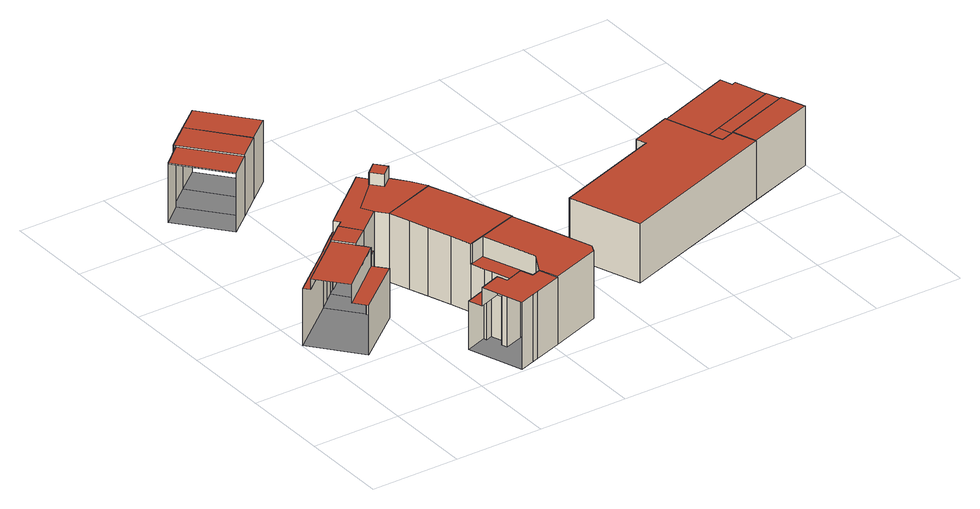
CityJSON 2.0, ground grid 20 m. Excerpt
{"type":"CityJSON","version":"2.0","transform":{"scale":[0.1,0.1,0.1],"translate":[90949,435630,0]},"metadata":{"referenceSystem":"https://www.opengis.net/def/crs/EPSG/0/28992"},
"CityObjects":{
"building1":{"type":"Building","attributes":{"TerrainHeight":2.8,"bron_tex":"UltraCAM-X 10cm juni 2008","voll_tex":"complete","bron_geo":"Lidar 15-30 punten - nov. 2008","status":"1"},"geometry":[{"type":"MultiSurface","lod":"2","boundaries":[[[0,1,2,3]],[[4,5,6,7,8,9,10]],[[11,12,13,14]],[[15,16,17,18]],[[19,20,21,22,23,24]],[[1,0,22,21]],[[4,10,13,12]],[[9,8,3,2]],[[8,7,0,3]],[[7,6,25,22]],[[6,5,15,18]],[[11,14,20,19]],[[18,17,23,25]],[[17,16,24,23]]],"semantics":{"surfaces":[{"type":"RoofSurface"},{"type":"GroundSurface"},{"type":"WallSurface"}],"values":[0,0,0,0,1,2,2,2,2,2,2,2,2,2]}}]},
"building2":{"type":"Building","attributes":{"TerrainHeight":2.59,"bron_tex":"UltraCAM-X 10cm juni 2008","voll_tex":"complete","bron_geo":"Lidar 15-30 punten - nov. 2008","status":"1"},"geometry":[{"type":"MultiSurface","lod":"2","boundaries":[[[26,27,28,29]],[[30,31,32,33]],[[34,35,36,37,38]],[[39,40,41,21,20]],[[29,28,41,40]],[[28,27,21,41]],[[27,26,2,1]],[[30,33,35,34]],[[33,32,42,43]],[[32,31,26,29]],[[31,30,10,9]],[[38,37,44,20]],[[37,36,39,44]],[[36,35,45,46]],[[34,38,14,13]]],"semantics":{"surfaces":[{"type":"RoofSurface"},{"type":"GroundSurface"},{"type":"WallSurface"}],"values":[0,0,0,1,2,2,2,2,2,2,2,2,2,2,2]}}]},
"building3":{"type":"Building","attributes":{"TerrainHeight":3.03,"bron_tex":"UltraCAM-X 10cm juni 2008","voll_tex":"complete","bron_geo":"Lidar 15-30 punten - nov. 2008","status":"1"},"geometry":[{"type":"MultiSurface","lod":"2","boundaries":[[[47,48,49,50,51]],[[52,53,54,55,56,57,58,59,60,61,62]],[[63,64,65,66,67,68,69,70]],[[71,72,73,74,75,76,77,78,79,80,81,82]],[[50,49,82,83]],[[49,48,71,82]],[[59,58,65,64]],[[58,57,66,65]],[[57,56,81,80]],[[56,55,83,81]],[[55,54,51,50]],[[54,53,47,51]],[[52,62,73,72]],[[62,61,84,73]],[[61,60,74,84]],[[63,70,76,75]],[[70,69,77,76]],[[69,68,78,77]],[[68,67,79,78]],[[67,66,80,79]]],"semantics":{"surfaces":[{"type":"RoofSurface"},{"type":"GroundSurface"},{"type":"WallSurface"}],"values":[0,0,0,1,2,2,2,2,2,2,2,2,2,2,2,2,2,2,2,2]}}]},
"building4":{"type":"Building","attributes":{"TerrainHeight":2.62,"bron_tex":"UltraCAM-X 10cm juni 2008","voll_tex":"complete","bron_geo":"Lidar 15-30 punten - nov. 2008","status":"1"},"geometry":[{"type":"MultiSurface","lod":"2","boundaries":[[[85,86,87,88]],[[89,90,91,92]],[[85,88,89,92]],[[87,86,91,90]],[[86,85,93,94]]],"semantics":{"surfaces":[{"type":"RoofSurface"},{"type":"GroundSurface"},{"type":"WallSurface"}],"values":[0,1,2,2,2]}}]},
"building5":{"type":"Building","attributes":{"TerrainHeight":2.66,"bron_tex":"UltraCAM-X 10cm juni 2008","voll_tex":"complete","bron_geo":"Lidar 15-30 punten - nov. 2008","status":"1"},"geometry":[{"type":"MultiSurface","lod":"2","boundaries":[[[95,96,43,42,97,98,99,100,101,102]],[[103,46,45,104,105]],[[106,107,108]],[[109,110,40,39,111,112]],[[43,96,104,45]],[[96,95,105,104]],[[95,102,111,113]],[[102,101,112,111]],[[97,42,40,110]],[[46,103,114,39]],[[103,105,113,114]],[[108,107,101,100]],[[106,108,100,99]]],"semantics":{"surfaces":[{"type":"RoofSurface"},{"type":"GroundSurface"},{"type":"WallSurface"}],"values":[0,0,0,1,2,2,2,2,2,2,2,2,2]}}]},
"building6":{"type":"Building","attributes":{"TerrainHeight":2.32,"bron_tex":"UltraCAM-X 10cm juni 2008","voll_tex":"complete","bron_geo":"Lidar 15-30 punten - nov. 2008","status":"1"},"geometry":[{"type":"MultiSurface","lod":"2","boundaries":[[[115,116,117,118,119]],[[120,121,90,89,122]],[[119,118,120,122]],[[117,116,90,121]],[[116,115,88,87]],[[115,119,122,89]]],"semantics":{"surfaces":[{"type":"RoofSurface"},{"type":"GroundSurface"},{"type":"WallSurface"}],"values":[0,1,2,2,2,2]}}]},
"building7":{"type":"Building","attributes":{"TerrainHeight":2.68,"bron_tex":"UltraCAM-X 10cm juni 2008","voll_tex":"complete","bron_geo":"Lidar 15-30 punten - nov. 2008","status":"1"},"geometry":[{"type":"MultiSurface","lod":"2","boundaries":[[[99,98,97,123,124,125,126,127,128,129]],[[107,106,130,131,132]],[[133,134,135,136,110,109,112,137,138]],[[128,127,138,139]],[[127,126,133,138]],[[126,125,134,133]],[[125,124,135,134]],[[124,123,140,141]],[[123,97,110,136]],[[107,132,137,112]],[[132,131,139,137]],[[131,130,129,128]],[[130,106,99,129]]],"semantics":{"surfaces":[{"type":"RoofSurface"},{"type":"GroundSurface"},{"type":"WallSurface"}],"values":[0,0,1,2,2,2,2,2,2,2,2,2,2]}}]},
"building8":{"type":"Building","attributes":{"TerrainHeight":2.71,"bron_tex":"UltraCAM-X 10cm juni 2008","voll_tex":"complete","bron_geo":"Lidar 15-30 punten - nov. 2008","status":"1"},"geometry":[{"type":"MultiSurface","lod":"2","boundaries":[[[141,140,142,143,144,145,146,147,148,149,150]],[[151,152,153,154,155,156,136,135,157]],[[158,159,160,161]],[[141,150,157,135]],[[150,149,151,157]],[[149,148,152,151]],[[148,147,153,152]],[[147,146,162,163]],[[146,145,159,158]],[[145,144,155,154]],[[144,143,164,155]],[[143,142,156,164]],[[142,140,136,156]]],"semantics":{"surfaces":[{"type":"RoofSurface"},{"type":"GroundSurface"},{"type":"WallSurface"}],"values":[0,1,2,2,2,2,2,2,2,2,2,2,2]}}]},
"building9":{"type":"Building","attributes":{"TerrainHeight":2.8,"bron_tex":"UltraCAM-X 10cm juni 2008","voll_tex":"complete","bron_geo":"Lidar 15-30 punten - nov. 2008","status":"1"},"geometry":[{"type":"MultiSurface","lod":"2","boundaries":[[[165,161,160,166,167,168,169,170]],[[163,162,171,172,173,174,175,176,177,178]],[[179,180,181,72,71,182,154,153]],[[169,168,48,47]],[[168,167,182,71]],[[167,166,183,182]],[[166,160,154,183]],[[163,178,184,153]],[[178,177,179,184]],[[177,176,180,179]],[[176,175,181,180]],[[175,174,72,181]],[[174,173,53,52]],[[173,172,170,169]],[[172,171,165,170]],[[171,162,161,165]]],"semantics":{"surfaces":[{"type":"RoofSurface"},{"type":"GroundSurface"},{"type":"WallSurface"}],"values":[0,0,1,2,2,2,2,2,2,2,2,2,2,2,2,2]}}]},
"building10":{"type":"Building","attributes":{"TerrainHeight":2.2,"bron_tex":"UltraCAM-X 10cm juni 2008","voll_tex":"complete","bron_geo":"Lidar 15-30 punten - nov. 2008","status":"1"},"geometry":[{"type":"MultiSurface","lod":"2","boundaries":[[[185,186,187,188]],[[189,190,121,120]],[[185,188,189,120]],[[187,186,121,190]],[[186,185,118,117]]],"semantics":{"surfaces":[{"type":"RoofSurface"},{"type":"GroundSurface"},{"type":"WallSurface"}],"values":[0,1,2,2,2]}}]},
"building11":{"type":"Building","attributes":{"TerrainHeight":3.39,"bron_tex":"UltraCAM-X 10cm juni 2008","voll_tex":"complete","bron_geo":"Lidar 15-30 punten - nov. 2008","status":"1"},"geometry":[{"type":"MultiSurface","lod":"2","boundaries":[[[191,192,193,194]],[[195,196,197,198]],[[199,200,196,195]],[[201,202,203,204,205,206,207]],[[208,209,210,211,212,213,214,215,216]],[[217,218,219,220,221,222,223,224,225]],[[202,201,222,226]],[[201,207,223,222]],[[207,206,224,223]],[[206,205,225,224]],[[205,204,227,225]],[[211,210,220,219]],[[210,209,221,220]],[[209,208,226,221]],[[208,216,203,202]],[[216,215,200,199]],[[215,214,196,200]],[[213,212,218,228]],[[212,211,219,218]],[[191,194,197,196]],[[194,193,217,229]],[[193,192,228,217]],[[192,191,214,213]],[[195,198,204,230]],[[198,197,229,227]],[[199,195,230,203]]],"semantics":{"surfaces":[{"type":"RoofSurface"},{"type":"GroundSurface"},{"type":"WallSurface"}],"values":[0,0,0,0,0,1,2,2,2,2,2,2,2,2,2,2,2,2,2,2,2,2,2,2,2,2]}}]}
},
"vertices":[
[172,353,111],[173,354,111],[160,369,111],[159,369,111],[13,315,154],[66,251,154],[178,345,154],[172,353,154],[159,369,154],[160,369,154],[127,409,154],[3,327,130],[13,315,130],[127,409,130],[117,421,130],[66,251,112],[88,224,112],[202,316,112],[178,345,112],[3,327,0],[117,421,0],[173,354,0],[172,353,0],[202,316,0],[88,224,0],[178,345,0],
[160,369,114],[173,354,114],[213,386,114],[201,402,114],[127,409,157],[160,369,157],[201,402,157],[169,444,157],[127,409,132],[169,444,132],[159,456,132],[139,439,132],[117,421,132],[159,456,0],[201,402,0],[213,386,0],[201,402,156],[169,444,156],[139,439,0],[169,444,131],[159,456,131],
[398,87,107],[384,128,107],[375,111,107],[368,108,107],[378,80,107],[412,45,152],[398,87,152],[378,80,152],[368,108,152],[326,93,152],[322,106,152],[318,115,152],[270,98,152],[301,7,152],[336,19,152],[350,24,152],[259,129,110],[270,98,110],[318,115,110],[322,106,110],[336,111,110],[324,145,110],[309,139,110],[307,146,110],[384,128,0],[412,45,0],[350,24,0],[301,7,0],[259,129,0],[307,146,0],[309,139,0],[324,145,0],[336,111,0],[322,106,0],[326,93,0],[375,111,0],[368,108,0],[336,19,0],
[57,861,135],[144,754,135],[192,794,136],[103,901,136],[103,901,0],[192,794,0],[144,754,0],[57,861,0],[57,861,132],[144,754,132],
[173,467,156],[183,455,156],[260,451,156],[245,478,156],[311,540,156],[310,541,156],[325,554,156],[306,578,156],[171,466,131],[183,455,131],[173,467,131],[311,540,183],[325,554,183],[310,541,183],[245,478,0],[260,451,0],[306,578,0],[325,554,0],[173,467,0],[171,466,0],
[103,901,139],[192,794,139],[244,837,139],[153,949,139],[100,905,139],[153,949,0],[244,837,0],[100,905,0],
[280,428,156],[403,470,156],[400,476,156],[382,505,156],[359,533,156],[356,538,156],[331,517,156],[331,517,183],[356,538,183],[336,563,183],[382,505,0],[400,476,0],[403,470,0],[280,428,0],[336,563,0],[359,533,0],[356,538,0],[280,428,155],[403,470,155],
[296,382,155],[311,340,155],[329,288,155],[344,243,155],[348,244,155],[471,283,155],[454,332,155],[422,425,155],[421,426,155],[422,425,0],[454,332,0],[471,283,0],[344,243,0],[329,288,0],[296,382,0],[421,426,0],[348,244,110],[344,243,110],[344,243,109],[348,244,109],[348,244,154],[471,283,154],[311,340,0],
[380,254,109],[355,211,109],[361,194,109],[384,128,109],[398,87,109],[423,134,109],[380,254,154],[423,134,154],[398,87,154],[412,45,154],[526,85,154],[534,103,154],[487,237,154],[475,272,154],[487,237,0],[534,103,0],[526,85,0],[361,194,0],[355,211,0],[475,272,0],
[153,949,140],[244,837,140],[296,880,140],[205,991,140],[205,991,0],[296,880,0],
[1026,325,135],[1045,272,135],[1198,325,135],[1179,379,135],[1015,358,132],[1026,325,132],[1179,379,132],[1167,412,132],[982,346,132],[994,314,132],[1082,492,131],[948,444,131],[982,346,131],[1167,412,131],[1142,483,131],[1133,479,131],[1124,507,131],[948,444,134],[857,412,134],[865,389,134],[622,304,134],[678,144,134],[1045,272,134],[1026,325,134],[994,314,134],[982,346,134],[1198,325,0],[678,144,0],[622,304,0],[865,389,0],[857,412,0],[1082,492,0],[1124,507,0],[1133,479,0],[1142,483,0],[948,444,0],[1167,412,0],[1045,272,0],[1179,379,0],[1015,358,131]
]}
